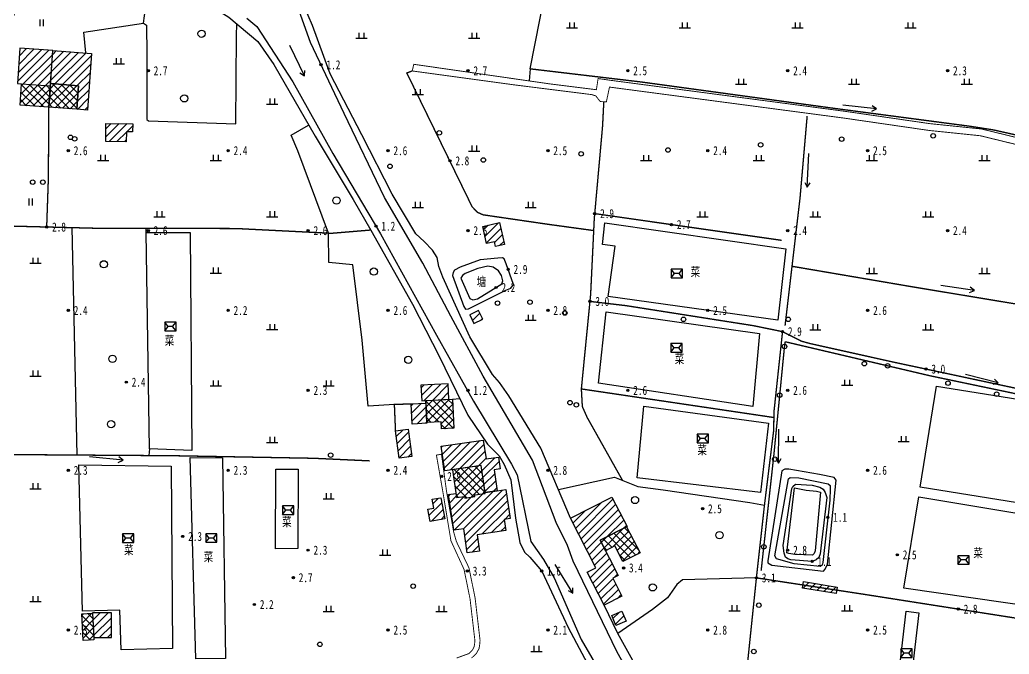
# Model space of a CAD drawing. Header units: metres. Extents: x 494039 to 619385, y 3351420 to 3402703.
# Drawn here: x 583455.8 to 583894.4, y 3395389.4 to 3395670.6 of the extents above; entities that cross this region are included whole.
import ezdxf
from ezdxf.enums import TextEntityAlignment as Align

# ---------------------------------------------------------------- set-up
doc = ezdxf.new("R2010")
doc.units = ezdxf.units.M
for name, pattern in [('2430', [0]), ('4410a', [0]), ('4430', [0]), ('8521', [0]), ('9610', [0])]:
    doc.linetypes.add(name, pattern=pattern)
for name, color, linetype in [('210100', 130, 'Continuous'), ('220200', 130, 'Continuous'), ('230102', 141, 'Continuous'), ('261301', 141, 'Continuous'), ('310300', 8, 'Continuous'), ('310500', 8, 'Continuous'), ('330400', 8, 'Continuous'), ('380201', 8, '2430'), ('420500', 8, 'Continuous'), ('440200', 8, '4410a'), ('440300', 8, '4430'), ('510301', 8, 'Continuous'), ('720100', 8, 'Continuous'), ('760201', 8, '8521'), ('810100', 8, '9610'), ('810302', 8, 'Continuous'), ('810501', 8, 'Continuous'), ('810600', 8, 'Continuous')]:
    doc.layers.add(name, color=color, linetype=linetype)
pattern_1 = [(45, (0, 0), (-1.767766953, 1.767766953), []), (135, (0, 0), (-1.767766953, -1.767766953), [])]
pattern_2 = [(45, (0, 0), (-1.767766953, 1.767766953), [])]

# ---------------------------------------------------------------- blocks, each defined once
blk = doc.blocks.new('gc170')
at = {"linetype": 'Continuous'}
blk.add_circle((0, 0), 0.5, dxfattribs=at)
blk = doc.blocks.new('gu')
at = {"flags": 128}
for points in [[(3.75, 0), (-3.75, 0)], [(2.71, -0.6), (3.75, 0), (3.75, 0), (2.71, 0.6)]]:
    blk.add_lwpolyline(points, dxfattribs=at)
blk = doc.blocks.new('p_point')
for radius in [0.25, 0.2, 0.15, 0.1, 0.05]:
    blk.add_circle((0, 0), radius)
blk.add_point((0, 0))
blk = doc.blocks.new('vm')
at = {"linetype": 'Continuous'}
for p, q in [((1.25, 0), (-1.25, 0)), ((-0.5, 0), (-0.5, 1.3)), ((0.5, 1.3), (0.5, 0))]:
    blk.add_line(p, q, dxfattribs=at)
blk = doc.blocks.new('v1')
blk.add_circle((0, 0), 0.8)
blk = doc.blocks.new('ve')
at = {"color": 0, "linetype": 'Continuous'}
for p, q in [((-0.4, 1.5), (-0.4, 0)), ((0.4, 0), (0.4, 1.5))]:
    blk.add_line(p, q, dxfattribs=at)
blk = doc.blocks.new('mf')
for p, q in [((1.25, 0.95), (-1.25, 0.95)), ((-1.25, 0.95), (-1.25, -0.95)), ((0.5, 0), (-0.5, 0)), ((1.25, -0.95), (1.25, 0.95)), ((-1.25, -0.95), (1.25, -0.95))]:
    blk.add_line(p, q)
at = {"flags": 128}
for points in [[(-1.25, -0.95), (-0.5, 0), (-1.25, 0.95)], [(1.25, -0.95), (0.5, 0), (1.25, 0.95)]]:
    blk.add_lwpolyline(points, dxfattribs=at)
blk = doc.blocks.new('1-3&1-4')
at = {"layer": '310300', "linetype": 'Continuous'}
h = blk.add_hatch(dxfattribs=at)
h.set_pattern_fill('ANSI31', color=8, scale=20, style=0)
h.set_pattern_definition(pattern_2)
h.paths.add_polyline_path([(583470.5317, 3395656.9964), (583455.9017, 3395658.0611), (583454.7595, 3395642.3671), (583456.6201, 3395642.2317), (583469.3895, 3395641.3023)])
h = blk.add_hatch(dxfattribs=at)
h.set_pattern_fill('ANSI31', color=8, scale=20, style=0)
h.set_pattern_definition(pattern_2)
h.paths.add_polyline_path([(583481.8072, 3395641.4206), (583469.4635, 3395642.319), (583470.5317, 3395656.9964), (583487.6196, 3395655.7527), (583485.7886, 3395630.5946), (583481.0444, 3395630.9399)])
h = blk.add_hatch(dxfattribs=at)
h.set_pattern_fill('ANSI31', color=8, scale=20, style=0)
h.set_pattern_definition(pattern_2)
h.paths.add_polyline_path([(583505.8727, 3395624.5614), (583505.8253, 3395620.9931), (583503.0961, 3395621.0293), (583503.0367, 3395616.5555), (583493.9004, 3395616.6767), (583494.0071, 3395624.7188)])
h = blk.add_hatch(dxfattribs=at)
h.set_pattern_fill('ANSI31', color=8, scale=20, style=0)
h.set_pattern_definition(pattern_2)
h.paths.add_polyline_path([(583670.653, 3395571.0205), (583666.6593, 3395570.123), (583666.1906, 3395572.2087), (583662.7434, 3395571.434), (583661.036, 3395579.0315), (583668.4769, 3395580.7037)])
h = blk.add_hatch(dxfattribs=at)
h.set_pattern_fill('ANSI31', color=8, scale=20, style=0)
h.set_pattern_definition(pattern_2)
h.paths.add_polyline_path([(583657.0922, 3395535.9656), (583660.9938, 3395537.8397), (583659.1438, 3395541.6913), (583655.2422, 3395539.8173)])
h = blk.add_hatch(dxfattribs=at)
h.set_pattern_fill('ANSI31', color=8, scale=20, style=0)
h.set_pattern_definition(pattern_2)
h.paths.add_polyline_path([(583646.0523, 3395502.378), (583645.6907, 3395509.2698), (583633.6008, 3395508.6354), (583633.9624, 3395501.7436)])
h = blk.add_hatch(dxfattribs=at)
h.set_pattern_fill('ANSI31', color=8, scale=20, style=0)
h.set_pattern_definition(pattern_2)
h.paths.add_polyline_path([(583636.306, 3395491.7593), (583629.7533, 3395491.4155), (583629.2845, 3395500.3486), (583635.8373, 3395500.6924)])
h = blk.add_hatch(dxfattribs=at)
h.set_pattern_fill('ANSI31', color=8, scale=20, style=0)
h.set_pattern_definition(pattern_2)
h.paths.add_polyline_path([(583629.5743, 3395477.0159), (583623.9253, 3395476.2826), (583622.3464, 3395488.4453), (583627.9954, 3395489.1786)])
h = blk.add_hatch(dxfattribs=at)
h.set_pattern_fill('ANSI31', color=8, scale=20, style=0)
h.set_pattern_definition(pattern_2)
h.paths.add_polyline_path([(583660.2785, 3395472.9963), (583644.143, 3395470.6457), (583642.5565, 3395481.5363), (583661.254, 3395484.2601), (583662.469, 3395475.9193), (583667.9559, 3395476.7186), (583668.7112, 3395471.5335), (583666.0432, 3395471.1448), (583667.4028, 3395461.8114), (583662.0221, 3395461.0276)])
h = blk.add_hatch(dxfattribs=at)
h.set_pattern_fill('ANSI31', color=8, scale=20, style=0)
h.set_pattern_definition(pattern_2)
h.paths.add_polyline_path([(583671.3053, 3395462.3799), (583673.184, 3395449.4839), (583670.4694, 3395449.0885), (583671.187, 3395444.1626), (583658.5841, 3395442.3266), (583659.6385, 3395435.0883), (583654.1414, 3395434.2875), (583652.5831, 3395444.9846), (583648.1468, 3395444.3384), (583645.8398, 3395460.1752), (583649.0991, 3395460.65), (583649.3653, 3395458.8226), (583652.9336, 3395459.3424), (583653.0468, 3395458.5654), (583657.5632, 3395459.2233), (583657.4501, 3395460.0004), (583662.0736, 3395460.6739), (583662.0221, 3395461.0276), (583667.4028, 3395461.8114)])
h = blk.add_hatch(dxfattribs=at)
h.set_pattern_fill('ANSI31', color=8, scale=20, style=0)
h.set_pattern_definition(pattern_2)
h.paths.add_polyline_path([(583644.1659, 3395449.4415), (583637.6476, 3395448.2445), (583636.6648, 3395453.5962), (583639.3568, 3395454.0905), (583638.6321, 3395458.0363), (583642.4585, 3395458.739)])
h = blk.add_hatch(dxfattribs=at)
h.set_pattern_fill('ANSI31', color=8, scale=20, style=0)
h.set_pattern_definition(pattern_2)
h.paths.add_polyline_path([(583721.0235, 3395424.2865), (583718.6046, 3395423.0483), (583722.6854, 3395415.0766), (583714.8222, 3395411.0513), (583707.2968, 3395425.7519), (583711.1085, 3395427.7032), (583699.8903, 3395449.6175), (583718.2839, 3395459.0333), (583724.9739, 3395445.9648), (583713.0507, 3395439.8612)])
h = blk.add_hatch(dxfattribs=at)
h.set_pattern_fill('ANSI31', color=8, scale=20, style=0)
h.set_pattern_definition(pattern_2)
h.paths.add_polyline_path([(583818.1206, 3395419.1468), (583817.6599, 3395416.2824), (583802.6638, 3395418.6945), (583803.1245, 3395421.5588)])
h = blk.add_hatch(dxfattribs=at)
h.set_pattern_fill('ANSI31', color=8, scale=20, style=0)
h.set_pattern_definition(pattern_2)
h.paths.add_polyline_path([(583724.5395, 3395404.0691), (583720.0041, 3395402.1495), (583718.1831, 3395406.4522), (583722.7185, 3395408.3718)])
h = blk.add_hatch(dxfattribs=at)
h.set_pattern_fill('ANSI31', color=8, scale=20, style=0)
h.set_pattern_definition(pattern_2)
h.paths.add_polyline_path([(583496.407, 3395407.6611), (583488.0819, 3395407.6382), (583488.0823, 3395407.5064), (583488.5744, 3395396.7528), (583496.4372, 3395396.6932)])
at = {"layer": '310500', "linetype": 'Continuous'}
h = blk.add_hatch(dxfattribs=at)
h.set_pattern_fill('ANSI37', color=8, scale=20, style=0)
h.set_pattern_definition(pattern_1)
h.paths.add_polyline_path([(583455.9313, 3395632.7676), (583456.6201, 3395642.2317), (583469.3895, 3395641.3023), (583468.7007, 3395631.8382)])
h = blk.add_hatch(dxfattribs=at)
h.set_pattern_fill('ANSI37', color=8, scale=20, style=0)
h.set_pattern_definition(pattern_1)
h.paths.add_polyline_path([(583469.4635, 3395642.319), (583481.8072, 3395641.4206), (583481.0444, 3395630.9399), (583468.7007, 3395631.8382)])
h = blk.add_hatch(dxfattribs=at)
h.set_pattern_fill('ANSI37', color=8, scale=20, style=0)
h.set_pattern_definition(pattern_1)
h.paths.add_polyline_path([(583635.7771, 3395501.8389), (583647.5737, 3395502.4578), (583648.2518, 3395489.5336), (583642.6841, 3395489.2415), (583642.5204, 3395492.3618), (583636.2916, 3395492.035)])
h = blk.add_hatch(dxfattribs=at)
h.set_pattern_fill('ANSI37', color=8, scale=20, style=0)
h.set_pattern_definition(pattern_1)
h.paths.add_polyline_path([(583647.5702, 3395471.145), (583649.3653, 3395458.8226), (583652.9336, 3395459.3424), (583653.0468, 3395458.5654), (583657.5632, 3395459.2233), (583657.4501, 3395460.0004), (583662.0736, 3395460.6739), (583660.2785, 3395472.9963)])
h = blk.add_hatch(dxfattribs=at)
h.set_pattern_fill('ANSI37', color=8, scale=20, style=0)
h.set_pattern_definition(pattern_1)
h.paths.add_polyline_path([(583723.1421, 3395430.3954), (583719.5795, 3395437.3549), (583715.4229, 3395435.2271), (583713.0507, 3395439.8612), (583724.7888, 3395445.8701), (583730.7237, 3395434.2765)])
h = blk.add_hatch(dxfattribs=at)
h.set_pattern_fill('ANSI37', color=8, scale=20, style=0)
h.set_pattern_definition(pattern_1)
h.paths.add_polyline_path([(583488.6222, 3395395.7082), (583483.9413, 3395395.494), (583483.4014, 3395407.2922), (583488.0823, 3395407.5064)])
at = {"layer": '210100', "color": 141, "linetype": 'Continuous', "flags": 128}
for points in [[(583881.4035, 3395108.3476), (583857.7005, 3395140.0137), (583828.1003, 3395187.3635), (583796.0954, 3395244.5875), (583769.7457, 3395302.0443), (583747.1559, 3395343.1741), (583720.6685, 3395390.315), (583701.0219, 3395430.629), (583698.5582, 3395437.6104), (583693.5892, 3395447.6918), (583683.1099, 3395475.3737), (583661.1623, 3395512.6709), (583646.8483, 3395539.2524), (583634.4857, 3395562.6807), (583617.5004, 3395591.7775), (583599.6396, 3395629.0203), (583584.7189, 3395660.506), (583577.3687, 3395680.9595)], [(583556.388, 3395671.395), (583560.9119, 3395667.5889), (583576.8425, 3395643.194), (583594.6195, 3395611.2917), (583615.7047, 3395575.8004), (583640.5089, 3395530.853), (583656.8936, 3395501.4928), (583673.8152, 3395473.65), (583676.3293, 3395468.9323), (583682.3315, 3395439.262), (583687.9374, 3395431.4089), (583692.6381, 3395423.2706), (583704.5719, 3395395.8354), (583723.5935, 3395363.3317)]]:
    blk.add_lwpolyline(points, dxfattribs=at)
at = {"layer": '210100', "color": 141, "linetype": 'Continuous', "elevation": 1.1029, "flags": 128}
for points in [[(583814.7995, 3395457.7154), (583811.7605, 3395430.0731), (583811.4936, 3395428.7633), (583810.5213, 3395428.2428), (583799.0379, 3395429.4533), (583791.1878, 3395431.5767), (583790.4699, 3395432.9611), (583796.5097, 3395467.1094), (583797.3413, 3395467.6406), (583801.1283, 3395467.5799), (583814.1411, 3395464.8677), (583814.9331, 3395464.1002), (583815.0237, 3395462.6503)], [(583813.5844, 3395458.8827), (583810.5382, 3395433.8161), (583809.9149, 3395432.2788), (583808.8685, 3395431.1413), (583807.0093, 3395430.49), (583797.6374, 3395431.1724), (583796.1972, 3395431.5929), (583795.2323, 3395432.3169), (583794.6321, 3395434.1452), (583794.2009, 3395437.4886), (583797.9496, 3395462.8691), (583798.4124, 3395463.7678), (583799.6973, 3395464.6891), (583807.0014, 3395464.3618), (583810.3581, 3395463.4566), (583811.8754, 3395462.5493), (583812.7883, 3395461.1219)]]:
    blk.add_lwpolyline(points, close=True, dxfattribs=at)
at = {"layer": '220200', "color": 141, "linetype": 'Continuous', "const_width": 0.6, "flags": 128}
for points in [[(583682.0402, 3395648.8846), (583731.2517, 3395643.0594), (583816.967, 3395631.3396), (583876.6564, 3395623.4717), (583887.3572, 3395621.8089), (583940.1736, 3395609.9783), (584019.6982, 3395595.0138)], [(583795.0086, 3395535.0154), (583801.6415, 3395591.6218), (583804.8026, 3395627.9989)], [(583798.0938, 3395561.345), (583852.0754, 3395552.132), (583920.4733, 3395540.7973), (583965.1559, 3395532.8692)], [(583784.4039, 3395426.3551), (583790.0417, 3395477.6855), (583794.6919, 3395525.194), (583795.0518, 3395527.8925)], [(583795.0518, 3395527.8925), (583859.2153, 3395512.8102), (583917.8439, 3395500.5226), (583979.544, 3395486.5867), (584000.3565, 3395482.0403)], [(583378.9526, 3395479.2682), (583449.1271, 3395477.8779), (583523.55, 3395477.3614), (583586.0862, 3395476.2255), (583610.8463, 3395475.0814)]]:
    blk.add_lwpolyline(points, dxfattribs=at)
at = {"layer": '230102', "color": 141, "linetype": 'Continuous', "elevation": 1.9827, "flags": 128}
blk.add_lwpolyline([(583651.349, 3395556.0664), (583655.2441, 3395547.0884), (583656.6484, 3395546.4709), (583658.6219, 3395546.9798), (583669.5198, 3395553.5048), (583669.9205, 3395554.8579), (583669.2632, 3395557.2923), (583667.9368, 3395559.3383), (583665.5638, 3395560.9822), (583663.2052, 3395561.4483), (583658.7812, 3395560.3546), (583653.2493, 3395558.1583), (583652.0896, 3395557.2719)], close=True, dxfattribs=at)
at = {"layer": '310300', "color": 8, "linetype": 'Continuous', "flags": 128}
for points, elevation in [([(583470.5317, 3395656.9964), (583455.9017, 3395658.0611), (583454.7595, 3395642.3671), (583456.6201, 3395642.2317), (583469.3895, 3395641.3023)], 5.4419), ([(583481.8072, 3395641.4206), (583469.4635, 3395642.319), (583470.5317, 3395656.9964), (583487.6196, 3395655.7527), (583485.7886, 3395630.5946), (583481.0444, 3395630.9399)], 5.4419), ([(583505.8727, 3395624.5614), (583505.8253, 3395620.9931), (583503.0961, 3395621.0293), (583503.0367, 3395616.5555), (583493.9004, 3395616.6767), (583494.0071, 3395624.7188)], 4.4715), ([(583670.653, 3395571.0205), (583666.6593, 3395570.123), (583666.1906, 3395572.2087), (583662.7434, 3395571.434), (583661.036, 3395579.0315), (583668.4769, 3395580.7037)], 5.9334), ([(583657.0922, 3395535.9656), (583660.9938, 3395537.8397), (583659.1438, 3395541.6913), (583655.2422, 3395539.8173)], 4.9667), ([(583646.0523, 3395502.378), (583645.6907, 3395509.2698), (583633.6008, 3395508.6354), (583633.9624, 3395501.7436)], 4.9801), ([(583636.306, 3395491.7593), (583629.7533, 3395491.4155), (583629.2845, 3395500.3486), (583635.8373, 3395500.6924)], 5.3593), ([(583660.2785, 3395472.9963), (583644.143, 3395470.6457), (583642.5565, 3395481.5363), (583661.254, 3395484.2601), (583662.469, 3395475.9193), (583667.9559, 3395476.7186), (583668.7112, 3395471.5335), (583666.0432, 3395471.1448), (583667.4028, 3395461.8114), (583662.0221, 3395461.0276)], 5.5333), ([(583671.3053, 3395462.3799), (583673.184, 3395449.4839), (583670.4694, 3395449.0885), (583671.187, 3395444.1626), (583658.5841, 3395442.3266), (583659.6385, 3395435.0883), (583654.1414, 3395434.2875), (583652.5831, 3395444.9846), (583648.1468, 3395444.3384), (583645.8398, 3395460.1752), (583649.0991, 3395460.65), (583649.3653, 3395458.8226), (583652.9336, 3395459.3424), (583653.0468, 3395458.5654), (583657.5632, 3395459.2233), (583657.4501, 3395460.0004), (583662.0736, 3395460.6739), (583662.0221, 3395461.0276), (583667.4028, 3395461.8114)], 5.4084), ([(583644.1659, 3395449.4415), (583637.6476, 3395448.2445), (583636.6648, 3395453.5962), (583639.3568, 3395454.0905), (583638.6321, 3395458.0363), (583642.4585, 3395458.739)], 4.1369), ([(583818.1206, 3395419.1468), (583817.6599, 3395416.2824), (583802.6638, 3395418.6945), (583803.1245, 3395421.5588)], 4.9288)]:
    blk.add_lwpolyline(points, close=True, dxfattribs=dict(at, elevation=elevation))
for points in [[(583629.5743, 3395477.0159), (583623.9253, 3395476.2826), (583622.3464, 3395488.4453), (583627.9954, 3395489.1786)], [(583721.0235, 3395424.2865), (583718.6046, 3395423.0483), (583722.6854, 3395415.0766), (583714.8222, 3395411.0513), (583707.2968, 3395425.7519), (583711.1085, 3395427.7032), (583699.8903, 3395449.6175), (583718.2839, 3395459.0333), (583724.9739, 3395445.9648), (583713.0507, 3395439.8612)], [(583724.5395, 3395404.0691), (583720.0041, 3395402.1495), (583718.1831, 3395406.4522), (583722.7185, 3395408.3718)], [(583496.407, 3395407.6611), (583488.0819, 3395407.6382), (583488.0823, 3395407.5064), (583488.5744, 3395396.7528), (583496.4372, 3395396.6932)]]:
    blk.add_lwpolyline(points, close=True, dxfattribs=at)
at = {"layer": '310500', "color": 8, "linetype": 'Continuous', "flags": 128}
for points, elevation in [([(583455.9313, 3395632.7676), (583456.6201, 3395642.2317), (583469.3895, 3395641.3023), (583468.7007, 3395631.8382)], 11.5221), ([(583647.5702, 3395471.145), (583649.3653, 3395458.8226), (583652.9336, 3395459.3424), (583653.0468, 3395458.5654), (583657.5632, 3395459.2233), (583657.4501, 3395460.0004), (583662.0736, 3395460.6739), (583660.2785, 3395472.9963)], 13.152), ([(583723.1421, 3395430.3954), (583719.5795, 3395437.3549), (583715.4229, 3395435.2271), (583713.0507, 3395439.8612), (583724.7888, 3395445.8701), (583730.7237, 3395434.2765)], 10.2704), ([(583488.6222, 3395395.7082), (583483.9413, 3395395.494), (583483.4014, 3395407.2922), (583488.0823, 3395407.5064)], 6.3059)]:
    blk.add_lwpolyline(points, close=True, dxfattribs=dict(at, elevation=elevation))
for points in [[(583469.4635, 3395642.319), (583481.8072, 3395641.4206), (583481.0444, 3395630.9399), (583468.7007, 3395631.8382)], [(583635.7771, 3395501.8389), (583647.5737, 3395502.4578), (583648.2518, 3395489.5336), (583642.6841, 3395489.2415), (583642.5204, 3395492.3618), (583636.2916, 3395492.035)]]:
    blk.add_lwpolyline(points, close=True, dxfattribs=at)
at = {"layer": '330400', "color": 8, "linetype": 'Continuous', "flags": 128}
for points, elevation in [([(583715.1449, 3395580.5778), (583795.286, 3395569.0768), (583791.8158, 3395537.473), (583716.5962, 3395547.9615), (583719.7014, 3395570.2308), (583714.1529, 3395571.0045)], 4.438), ([(583987.9949, 3395441.9815), (583854.8888, 3395463.3684), (583862.0961, 3395508.225), (583909.2423, 3395500.6497), (583908.6566, 3395497.0046), (583964.6247, 3395488.0119), (583963.9195, 3395483.6228), (583994.7601, 3395478.6674)], 5.0213), ([(583847.6998, 3395418.5888), (583854.3459, 3395459.1094), (583913.6514, 3395449.2766), (583907.087, 3395410.0867)], 5.0213), ([(583848.6792, 3395408.4001), (583854.3607, 3395407.7366), (583849.0149, 3395361.9617), (583843.3334, 3395362.6252)], 4.003)]:
    blk.add_lwpolyline(points, close=True, dxfattribs=dict(at, elevation=elevation))
for points in [[(583513.3748, 3395480.4258), (583511.8908, 3395576.36), (583531.3441, 3395576.2758), (583532.1114, 3395479.6405)], [(583783.608, 3395531.6172), (583780.7692, 3395499.1858), (583712.3719, 3395509.4668), (583715.755, 3395541.2107)], [(583732.3691, 3395499.3606), (583787.7241, 3395491.7241), (583784.1894, 3395461.0276), (583729.4098, 3395467.542)], [(583545.7049, 3395476.4613), (583547.0293, 3395387.476), (583533.8696, 3395387.2802), (583531.3647, 3395476.6074)], [(583522.9924, 3395472.7273), (583523.5026, 3395391.9074), (583500.7235, 3395391.2358), (583500.2019, 3395408.9294), (583483.6578, 3395408.4417), (583482.0389, 3395473.3096)], [(583569.1978, 3395436.0799), (583569.272, 3395471.379), (583579.164, 3395471.3581), (583579.0901, 3395436.2122)]]:
    blk.add_lwpolyline(points, close=True, dxfattribs=at)
at = {"layer": '380201', "color": 8, "linetype": '2430', "const_width": 0.6, "flags": 128}
blk.add_lwpolyline([(583629.2845, 3395500.3486), (583621.8505, 3395500.073), (583622.3464, 3395488.4453)], dxfattribs=at)
at = {"layer": '420500', "color": 8, "linetype": 'Continuous', "const_width": 0.4, "flags": 128}
for points in [[(583898.285, 3395615.1365), (583881.5457, 3395619.2207), (583858.7795, 3395621.5775), (583820.954, 3395627.0733), (583717.1914, 3395640.7964), (583715.811, 3395634.2428), (583713.0871, 3395634.3753), (583711.1263, 3395636.8951), (583709.3067, 3395637.4606), (583675.1309, 3395641.7582), (583629.7576, 3395647.9499), (583630.4624, 3395650.898), (583690.5477, 3395642.2353), (583711.386, 3395639.6309), (583712.1478, 3395644.5732), (583717.5902, 3395643.8085), (583821.3711, 3395630.0829), (583859.1545, 3395624.5933), (583882.0646, 3395622.2215), (583898.9908, 3395618.0918)], [(583649.4804, 3395387.6774), (583654.8259, 3395389.6186), (583656.3462, 3395391.0584), (583657.1973, 3395392.6014), (583657.4086, 3395393.9468), (583657.5452, 3395395.4069), (583655.3795, 3395413.9477), (583652.7314, 3395426.9462), (583646.9303, 3395439.6041), (583643.3062, 3395461.5524), (583640.4863, 3395477.6244), (583642.7302, 3395478.0181), (583644.9239, 3395461.8953), (583648.1209, 3395443.5729), (583649.338, 3395439.3131), (583654.9214, 3395427.6086), (583657.631, 3395414.3079), (583659.8358, 3395395.4332), (583659.6702, 3395393.6637), (583659.3856, 3395391.852), (583658.1699, 3395389.6479), (583656.0486, 3395387.6389)]]:
    blk.add_lwpolyline(points, dxfattribs=at)
at = {"layer": '440200', "color": 8, "linetype": '4410a', "const_width": 0.6, "flags": 128}
for points in [[(583710.1966, 3395577.1847), (583689.8803, 3395579.9689), (583661.1832, 3395584.1605), (583658.6299, 3395585.2879), (583656.3063, 3395587.7497), (583627.3708, 3395647.0428), (583629.7576, 3395647.9499)], [(583714.6735, 3395634.2981), (583714.1275, 3395623.4828), (583710.4485, 3395582.4295), (583708.8362, 3395548.8497), (583704.7218, 3395506.9648), (583705.165, 3395499.1147), (583707.2884, 3395494.3428), (583722.999, 3395466.351)]]:
    blk.add_lwpolyline(points, dxfattribs=at)
at = {"layer": '440300', "color": 8, "linetype": '4430', "const_width": 0.6, "flags": 128}
for points in [[(583467.7476, 3395578.7619), (583468.486, 3395600.0902), (583468.7007, 3395631.8382)], [(583710.6523, 3395584.7038), (583793.5349, 3395572.8439)], [(583364.7195, 3395581.7537), (583433.6041, 3395579.63), (583489.3169, 3395578.2135), (583551.7037, 3395578.0879), (583594.0351, 3395575.9659), (583611.4272, 3395577.4269)], [(583708.5338, 3395545.771), (583724.5261, 3395543.8916), (583780.9147, 3395535.0267), (583793.8884, 3395532.3722), (583802.2101, 3395528.151), (583806.123, 3395527.0782), (583843.3785, 3395518.785), (583917.2381, 3395503.0053), (584001.6835, 3395483.4079)], [(583973.5309, 3395293.6285), (583935.0472, 3395296.6254), (583880.7434, 3395300.375), (583811.881, 3395304.7034), (583808.1163, 3395309.6465), (583805.7709, 3395312.3203), (583804.2245, 3395313.9828), (583781.9813, 3395329.6249), (583778.2543, 3395334.805), (583776.4885, 3395338.1081), (583775.6433, 3395359.1136), (583782.306, 3395423.2061), (583785.8642, 3395455.3744), (583789.9908, 3395488.8285), (583790.0778, 3395496.6917), (583793.8884, 3395532.3722)], [(583782.306, 3395423.2061), (583830.2296, 3395415.8759), (583911.0678, 3395403.1917)]]:
    blk.add_lwpolyline(points, dxfattribs=at)
at = {"layer": '440300', "color": 8, "linetype": '4430', "const_width": 0.6, "elevation": 3.1851, "flags": 128}
blk.add_lwpolyline([(583704.7218, 3395506.9648), (583790.0513, 3395494.2958)], dxfattribs=at)
at = {"layer": '760201', "color": 8, "linetype": '8521', "flags": 128}
for points in [[(583772.1605, 3395304.5756), (583767.1661, 3395319.6284), (583753.2552, 3395346.1826), (583734.1896, 3395374.6289), (583720.9151, 3395398.5201), (583714.8222, 3395411.0513), (583707.2968, 3395425.7519), (583711.1085, 3395427.7032), (583699.8903, 3395449.6175), (583686.8252, 3395480.7228), (583672.5354, 3395503.8626), (583668.4874, 3395509.876), (583665.3528, 3395513.4128), (583655.2367, 3395530.0033), (583643.2597, 3395556.5061), (583641.5608, 3395561.187), (583640.7698, 3395565.2296), (583638.7521, 3395568.4468), (583635.1286, 3395572.3421), (583631.4025, 3395575.738), (583620.8606, 3395593.3866), (583607.3815, 3395619.6969), (583593.3885, 3395646.6798), (583585.5144, 3395668.0774), (583576.0179, 3395690.4439), (583569.1911, 3395698.8348), (583554.2311, 3395719.8812), (583553.064, 3395722.2294), (583552.6286, 3395723.4982), (583553.2478, 3395724.2284), (583554.2452, 3395725.2796), (583550.9246, 3395733.8779), (583538.5424, 3395761.0832), (583521.5213, 3395783.2532), (583511.5812, 3395801.0208), (583500.0664, 3395827.5236), (583494.1735, 3395838.5854), (583469.4044, 3395868.9979), (583458.7128, 3395892.7332), (583445.8199, 3395923.145), (583431.6547, 3395955.22), (583418.0136, 3395985.6325), (583412.8372, 3395998.1787), (583411.6461, 3396014.8272), (583412.1511, 3396017.3495), (583412.8153, 3396019.952), (583415.1714, 3396023.0971), (583430.7225, 3396031.1661), (583467.2218, 3396041.7028), (583493.9714, 3396048.9381), (583537.2294, 3396064.6386), (583563.6511, 3396073.4891), (583583.2392, 3396078.7005)], [(583056.8637, 3395835.7159), (583059.8976, 3395834.7356), (583063.8312, 3395834.3338), (583084.9519, 3395833.5689), (583096.0716, 3395833.4549), (583122.8843, 3395830.9672), (583128.6327, 3395830.8397), (583142.2746, 3395836.3191), (583149.6598, 3395836.9481), (583160.8031, 3395837.6303), (583196.0817, 3395843.8615), (583222.4258, 3395846.3932), (583231.3192, 3395846.4849), (583247.822, 3395846.0794), (583291.4395, 3395844.681), (583322.4116, 3395844.3488), (583349.1051, 3395847.7154), (583374.5365, 3395847.4689), (583412.551, 3395846.2946), (583437.9981, 3395841.9388), (583444.7132, 3395839.6675), (583450.648, 3395836.3955), (583454.9342, 3395833.742), (583456.8294, 3395831.6923), (583474.0217, 3395807.484), (583481.4959, 3395787.6732), (583487.1973, 3395778.9643), (583503.0468, 3395759.6195), (583510.9474, 3395750.8357), (583521.7371, 3395729.2524), (583532.1241, 3395709.2656), (583533.226, 3395700.8115), (583532.9081, 3395698.4337), (583532.2366, 3395697.0009), (583530.5378, 3395695.9989), (583527.515, 3395695.2381), (583505.4339, 3395697.2111), (583462.1848, 3395700.0561), (583445.9407, 3395700.983), (583429.2938, 3395702.1412), (583424.5475, 3395700.4794), (583421.9707, 3395700.0031), (583418.6373, 3395699.7957), (583415.6397, 3395700.3045), (583412.8459, 3395700.2329), (583411.8355, 3395699.4618), (583410.1583, 3395695.4216), (583410.909, 3395691.7707), (583412.3833, 3395690.2544), (583415.1804, 3395688.9485), (583431.1662, 3395685.6527), (583433.4772, 3395684.4541), (583434.8754, 3395682.3131), (583437.7156, 3395666.7112), (583440.0155, 3395664.8737), (583443.8923, 3395664.2906), (583447.6164, 3395664.9981), (583449.3416, 3395665.8958), (583450.5403, 3395666.8333), (583451.4145, 3395668.1446), (583454.4465, 3395675.6853), (583455.9541, 3395677.4432), (583459.0444, 3395678.1596), (583478.5923, 3395680.5427), (583502.0583, 3395679.2268), (583532.1324, 3395678.3207), (583543.0263, 3395675.191), (583548.4631, 3395671.8488), (583561.3685, 3395660.9888), (583568.4712, 3395650.8329), (583586.685, 3395618.9748), (583603.5198, 3395590.9879), (583611.4272, 3395577.4269), (583629.9016, 3395544.5414), (583641.758, 3395521.4845), (583654.3428, 3395495.3218), (583663.1113, 3395482.449), (583668.2754, 3395477.2457), (583670.5695, 3395473.3957), (583673.5335, 3395466.667), (583675.4846, 3395449.6223), (583677.4459, 3395438.904), (583679.498, 3395434.6477), (583681.9096, 3395432.3791), (583687.1428, 3395426.2199), (583698.8198, 3395401.153), (583715.8298, 3395369.3101), (583737.7164, 3395333.6337), (583744.3788, 3395317.2675), (583758.4319, 3395284.1677), (583758.7507, 3395281.3144), (583756.2948, 3395279.6624), (583731.9678, 3395267.015), (583724.2388, 3395265.7642), (583716.2783, 3395265.2029), (583707.6515, 3395266.1421), (583701.4204, 3395266.0151), (583681.5187, 3395260.8636), (583644.4776, 3395257.1585), (583612.7502, 3395251.5351), (583576.9324, 3395245.5105), (583536.1446, 3395238.2565), (583506.6869, 3395228.9093), (583492.2135, 3395225.1277)]]:
    blk.add_lwpolyline(points, dxfattribs=at)
for points in [[(583651.0719, 3395561.0161), (583648.5443, 3395559.6668), (583647.8989, 3395558.5853), (583647.6594, 3395557.2611), (583652.6406, 3395543.4562), (583653.4404, 3395542.3359), (583654.6843, 3395542.414), (583671.2371, 3395550.761), (583673.4664, 3395551.714), (583674.6425, 3395553.2017), (583671.442, 3395562.4566), (583670.5044, 3395564.5764), (583669.733, 3395565.1294), (583667.6399, 3395565.0051), (583659.8713, 3395564.1575)], [(583793.5862, 3395470.6507), (583787.2998, 3395430.7595), (583787.4302, 3395429.877), (583789.1051, 3395428.8813), (583812.1066, 3395426.2314), (583812.7507, 3395426.9912), (583813.8598, 3395429.335), (583817.6373, 3395466.5717), (583816.7261, 3395467.6304), (583810.2675, 3395468.9964), (583796.7353, 3395471.4357), (583794.8651, 3395471.3795)]]:
    blk.add_lwpolyline(points, close=True, dxfattribs=at)
at = {"layer": '760201', "color": 8, "linetype": '8521', "elevation": 2.6733, "flags": 128}
blk.add_lwpolyline([(583799.2559, 3395463.1014), (583804.4158, 3395462.1448), (583808.9582, 3395461.6309), (583810.765, 3395461.2112), (583808.3291, 3395435.2119), (583807.8458, 3395434.0327), (583807.1127, 3395433.2965), (583799.2732, 3395433.58), (583796.7312, 3395433.999), (583795.844, 3395434.2359)], close=True, dxfattribs=at)
at = {"layer": '810100', "color": 8, "linetype": '9610', "flags": 128}
for points in [[(583682.0402, 3395648.8846), (583693.0405, 3395704.4892), (583692.1877, 3395706.5682), (583689.9618, 3395707.5841), (583685.2165, 3395708.9556), (583621.7515, 3395712.3156), (583565.1636, 3395714.4908), (583557.5926, 3395715.1522)], [(583485.1114, 3395655.9353), (583484.1729, 3395665.1917), (583510.6216, 3395669.183), (583511.9632, 3395668.2341), (583512.0823, 3395655.3988), (583512.0699, 3395626.3559), (583512.9353, 3395625.8385), (583551.649, 3395624.5507), (583551.894, 3395663.5793), (583552.0993, 3395668.7889)], [(583682.0402, 3395648.8846), (583681.6646, 3395643.516)], [(583592.6311, 3395576.0363), (583579.0633, 3395612.5803), (583576.1282, 3395619.472), (583583.8307, 3395623.9673)], [(583481.3318, 3395477.6544), (583479.0687, 3395578.474)], [(583621.8505, 3395500.073), (583610.2348, 3395499.3495), (583607.5433, 3395528.5527), (583603.4146, 3395561.9892), (583592.7588, 3395563.0783), (583592.6311, 3395576.0363)], [(583513.3748, 3395480.4258), (583513.0344, 3395477.4343)], [(583694.5227, 3395462.3967), (583719.4347, 3395467.7764), (583729.7268, 3395463.6606), (583740.9232, 3395462.2174), (583779.4456, 3395456.6071), (583785.8642, 3395455.3744)], [(583782.306, 3395423.2061), (583749.568, 3395422.3672), (583747.0579, 3395420.1967), (583742.8484, 3395414.4058), (583736.2387, 3395409.1191), (583720.9151, 3395398.5201)]]:
    blk.add_lwpolyline(points, dxfattribs=at)
for points, elevation in [([(583510.6216, 3395669.183), (583512.0328, 3395678.9263)], 3.2818), ([(583511.8908, 3395576.36), (583511.8945, 3395578.168)], 2.594), ([(583647.5737, 3395502.4578), (583650.7702, 3395502.749)], 2.5652)]:
    blk.add_lwpolyline(points, dxfattribs=dict(at, elevation=elevation))
at = {"layer": '261301', "color": 141, "linetype": 'Continuous', "xscale": 2, "yscale": 2}
for p, rotation in [((583578.7314, 3395652.5314, 0.9983), 295.3883912796959), ((583828.1453, 3395631.9159, -0.0928), 353.9332187861634), ((583805.2148, 3395603.8877, -0.0928), 267.1931381813081), ((583871.5017, 3395551.7472, -0.0928), 351.5038777348088), ((583882.2614, 3395511.5305, -0.0928), 345.6768969583283), ((583792.1267, 3395481.6149, -0.0928), 269.3761073807565), ((583494.224, 3395476.1155, -0.0928), 354.5176357371969), ((583697.0619, 3395422.7937, 0.9733), 301.358611504959)]:
    blk.add_blockref('gu', p, dxfattribs=dict(at, rotation=rotation))
at = {"layer": '330400', "color": 8, "linetype": 'Continuous', "xscale": 2, "yscale": 2}
for p in [(583747.0772, 3395558.1134), (583522.5788, 3395534.685), (583746.8728, 3395525.2147), (583758.5218, 3395484.96), (583574.7882, 3395453.175), (583503.8942, 3395440.7919), (583540.7347, 3395440.8572), (583874.0968, 3395431.1301), (583848.8135, 3395389.8247)]:
    blk.add_blockref('mf', p, dxfattribs=at)
at = {"layer": '510301', "color": 8, "linetype": 'Continuous', "xscale": 2, "yscale": 2}
for p in [(583478.2915, 3395618.5095, 2.9443), (583480.1338, 3395617.8352, 2.87), (583641.7689, 3395620.5034, 3.0182), (583820.0756, 3395617.7282, 3.1111), (583860.6512, 3395619.1979, 3.1315), (583784.1667, 3395615.1972, 3.1111), (583704.6019, 3395611.1752, 3.1111), (583743.1346, 3395612.9147, 3.1111), (583619.9071, 3395605.6321, 3.0182), (583661.2699, 3395608.4645, 2.8136), (583461.5414, 3395598.6712, 2.9443), (583466.0398, 3395598.6505, 2.9443), (583667.5789, 3395545.0277, 3.6308), (583681.9733, 3395545.4472, 2.9033), (583697.3922, 3395540.6607, 2.9529), (583750.0149, 3395537.84, 3.3664), (583796.4147, 3395537.8263, 3.0244), (583794.7725, 3395525.7983, 3.0244), (583830.159, 3395518.1838, 3.0244), (583840.455, 3395517.2137, 2.8885), (583867.2203, 3395509.5641, 2.933), (583792.641, 3395504.2409, 3.0356), (583888.7769, 3395504.6789, 3.0244), (583699.6904, 3395500.9016, 3.3859), (583702.516, 3395499.8897, 3.5644), (583593.611, 3395477.6219, 2.6844), (583790.4562, 3395475.8337, 2.6005), (583785.5683, 3395436.9563, 3.2029), (583630.166, 3395419.5508, 2.7974), (583783.3866, 3395411.078, 2.9151), (583588.836, 3395393.7528, 2.3529), (583781.1398, 3395390.5659, 2.7455)]:
    blk.add_blockref('gc170', p, dxfattribs=at)
at = {"layer": '720100', "color": 8, "linetype": 'Continuous', "xscale": 2, "yscale": 2, "zscale": 2}
for p in [(583589.3755, 3395650.6797, 1.2), (583512.7723, 3395648.045, 2.6822), (583654.4819, 3395648.0453, 2.7466), (583725.3367, 3395648.0454, 2.4608), (583796.1914, 3395648.0456, 2.3891), (583867.0462, 3395648.0457, 2.3272), (583477.3448, 3395612.6175, 2.6163), (583548.1996, 3395612.6177, 2.3623), (583619.0544, 3395612.6178, 2.6029), (583689.9092, 3395612.618, 2.4631), (583760.764, 3395612.6181, 2.4056), (583831.6188, 3395612.6183, 2.4513), (583646.5079, 3395608.1026, 2.8432), (583710.6523, 3395584.7038, 2.8904), (583467.7476, 3395578.7619, 2.8159), (583613.7219, 3395579.1378, 1.1593), (583744.6478, 3395579.8393, 2.7269), (583512.7722, 3395577.1902, 2.6186), (583583.6269, 3395577.1904, 2.5831), (583654.4817, 3395577.1905, 2.6403), (583796.1913, 3395577.1908, 2.3547), (583867.0461, 3395577.1909, 2.4464), (583672.2972, 3395559.9837, 2.8962), (583666.9124, 3395551.9437, 2.1629), (583708.5338, 3395545.771, 2.9782), (583477.3447, 3395541.7628, 2.3533), (583548.1995, 3395541.7629, 2.1984), (583619.0543, 3395541.763, 2.581), (583689.9091, 3395541.7632, 2.7959), (583760.7638, 3395541.7633, 2.5073), (583831.6186, 3395541.7635, 2.5723), (583793.8884, 3395532.3722, 2.9417), (583857.4619, 3395515.7762, 2.9834), (583503.0264, 3395509.9797, 2.4473), (583583.6268, 3395506.3356, 2.3405), (583654.4816, 3395506.3357, 1.2), (583725.3364, 3395506.3359, 2.5837), (583796.1912, 3395506.336, 2.5592), (583477.3446, 3395470.908, 2.3035), (583548.1993, 3395470.9081, 2.2934), (583619.0541, 3395470.9083, 2.4389), (583689.9089, 3395470.9084, 2.7819), (583831.6185, 3395470.9087, 2.5594), (583642.8871, 3395468.1769, 2.9003), (583758.4614, 3395453.8357, 2.5358), (583813.9567, 3395450.0501, 1.1029), (583528.0623, 3395441.5591, 2.2723), (583583.6267, 3395435.4808, 2.2904), (583796.191, 3395435.4812, 2.7699), (583807.0093, 3395430.49, 1.1029), (583844.7597, 3395433.4187, 2.5389), (583654.1964, 3395426.2445, 3.3304), (583687.1428, 3395426.2199, 1.6222), (583723.4218, 3395427.6332, 3.4418), (583577.0737, 3395423.3059, 2.6732), (583782.306, 3395423.2061, 3.075), (583559.8123, 3395411.3966, 2.2139), (583871.7791, 3395409.3564, 2.7798), (583477.3444, 3395400.0532, 2.3263), (583619.054, 3395400.0535, 2.5319), (583689.9088, 3395400.0536, 2.0932), (583760.7636, 3395400.0538, 2.8147), (583831.6183, 3395400.0539, 2.5033)]:
    blk.add_blockref('p_point', p, dxfattribs=at)
at = {"layer": '810302', "color": 8, "linetype": 'Continuous', "xscale": 2, "yscale": 2}
for p in [(583700.5665, 3395666.9011), (583750.5665, 3395666.9011), (583800.5665, 3395666.9011), (583850.5665, 3395666.9011), (583607.2581, 3395662.291), (583657.2581, 3395662.291), (583499.6788, 3395651.0289, 3.3223), (583775.5665, 3395641.9011), (583825.5665, 3395641.9011), (583875.5665, 3395641.9011), (583632.2581, 3395637.291), (583567.7302, 3395633.1364), (583657.2581, 3395612.291), (583492.7302, 3395608.1364), (583542.7302, 3395608.1364), (583733.4227, 3395608.0721), (583783.4227, 3395608.0721), (583833.4227, 3395608.0721), (583883.4227, 3395608.0721), (583632.2581, 3395587.291), (583682.2581, 3395587.291), (583517.7302, 3395583.1364), (583567.7302, 3395583.1364), (583758.4227, 3395583.0721), (583808.4227, 3395583.0721), (583858.4227, 3395583.0721), (583462.8304, 3395562.5208), (583542.7302, 3395558.1364), (583833.4227, 3395558.0721), (583883.4227, 3395558.0721), (583682.2581, 3395537.291), (583567.7302, 3395533.1364), (583808.4227, 3395533.0721), (583858.4227, 3395533.0721), (583462.8304, 3395512.5208), (583542.7302, 3395508.1364), (583592.7302, 3395508.1364), (583822.5684, 3395508.4465), (583567.7302, 3395483.1364), (583797.5684, 3395483.4465), (583847.5684, 3395483.4465), (583462.8304, 3395462.5208), (583592.7302, 3395458.1364), (583617.7302, 3395433.1364), (583462.8304, 3395412.5208), (583592.7302, 3395408.1364), (583642.7302, 3395408.1364), (583772.5684, 3395408.4465), (583822.5684, 3395408.4465), (583684.8109, 3395390.4509, 2.7247)]:
    blk.add_blockref('vm', p, dxfattribs=at)
at = {"layer": '810501', "color": 8, "linetype": 'Continuous', "xscale": 2, "yscale": 2}
for p in [(583536.4087, 3395664.4501, 4.1383), (583528.728, 3395635.8027, 4.1383), (583596.2136, 3395590.4981, 4.1383), (583493.0934, 3395562.2361, 2.6263), (583612.7626, 3395558.9896, 4.1383), (583496.9445, 3395520.3063, 2.6263), (583628.0219, 3395519.8513, 4.1383), (583496.2977, 3395491.3388, 2.6263), (583728.5113, 3395457.7106, 2.8046), (583765.9706, 3395442.1501, 2.8046), (583736.3586, 3395418.9894, 2.8046)]:
    blk.add_blockref('v1', p, dxfattribs=at)
at = {"layer": '810600', "color": 8, "linetype": 'Continuous', "xscale": 2, "yscale": 2}
for p in [(583465.4698, 3395667.8207, 4.1383), (583460.6796, 3395588.3325, 4.1383)]:
    blk.add_blockref('ve', p, dxfattribs=at)
at = {"color": 8, "width": 0.75}
for s, p in [('菜', (583755.2501, 3395558.9169, 4.438)), ('塘', (583660.4606, 3395554.5853, 1.9827)), ('菜', (583522.1886, 3395528.4799, 3.3454)), ('菜', (583748.2298, 3395520.331, 4.0971)), ('菜', (583758.2746, 3395479.9654, 4.1263)), ('菜', (583574.2097, 3395448.0843, 3.9297)), ('菜', (583504.1545, 3395435.6331, 4.0821)), ('菜', (583539.4741, 3395432.5901, 3.9381)), ('菜', (583880.5347, 3395434.2981, 5.0213))]:
    blk.add_text(s, height=4, dxfattribs=at).set_placement(p, align=Align.MIDDLE_CENTER)
at = {"layer": '720100', "color": 8, "width": 0.75}
for s, p in [('2.7', (583515.1723, 3395648.045, 2.6822)), ('1.2', (583591.7755, 3395650.6797, 1.2)), ('2.7', (583656.8819, 3395648.0453, 2.7466)), ('2.5', (583727.7367, 3395648.0454, 2.4608)), ('2.4', (583798.5914, 3395648.0456, 2.3891)), ('2.3', (583869.4462, 3395648.0457, 2.3272)), ('2.6', (583479.7448, 3395612.6175, 2.6163)), ('2.4', (583550.5996, 3395612.6177, 2.3623)), ('2.6', (583621.4544, 3395612.6178, 2.6029)), ('2.5', (583692.3092, 3395612.618, 2.4631)), ('2.4', (583763.164, 3395612.6181, 2.4056)), ('2.5', (583834.0188, 3395612.6183, 2.4513)), ('2.8', (583648.9079, 3395608.1026, 2.8432)), ('2.9', (583713.0523, 3395584.7038, 2.8904)), ('2.8', (583470.1476, 3395578.7619, 2.8159)), ('2.6', (583515.1722, 3395577.1902, 2.6186)), ('2.6', (583586.0269, 3395577.1904, 2.5831)), ('1.2', (583616.1219, 3395579.1378, 1.1593)), ('2.6', (583656.8817, 3395577.1905, 2.6403)), ('2.7', (583747.0478, 3395579.8393, 2.7269)), ('2.4', (583798.5913, 3395577.1908, 2.3547)), ('2.4', (583869.4461, 3395577.1909, 2.4464)), ('2.9', (583674.6972, 3395559.9837, 2.8962)), ('2.2', (583669.3124, 3395551.9437, 2.1629)), ('3.0', (583710.9338, 3395545.771, 2.9782)), ('2.4', (583479.7447, 3395541.7628, 2.3533)), ('2.2', (583550.5995, 3395541.7629, 2.1984)), ('2.6', (583621.4543, 3395541.763, 2.581)), ('2.8', (583692.3091, 3395541.7632, 2.7959)), ('2.5', (583763.1638, 3395541.7633, 2.5073)), ('2.6', (583834.0186, 3395541.7635, 2.5723)), ('2.9', (583796.2884, 3395532.3722, 2.9417)), ('3.0', (583859.8619, 3395515.7762, 2.9834)), ('2.4', (583505.4264, 3395509.9797, 2.4473)), ('2.3', (583586.0268, 3395506.3356, 2.3405)), ('1.2', (583656.8816, 3395506.3357, 1.2)), ('2.6', (583727.7364, 3395506.3359, 2.5837)), ('2.6', (583798.5912, 3395506.336, 2.5592)), ('2.3', (583479.7446, 3395470.908, 2.3035)), ('2.3', (583550.5993, 3395470.9081, 2.2934)), ('2.4', (583621.4541, 3395470.9083, 2.4389)), ('2.9', (583645.2871, 3395468.1769, 2.9003)), ('2.8', (583692.3089, 3395470.9084, 2.7819)), ('2.6', (583834.0185, 3395470.9087, 2.5594)), ('2.5', (583760.8614, 3395453.8357, 2.5358)), ('1.1', (583816.3567, 3395450.0501, 1.1029)), ('2.3', (583530.4623, 3395441.5591, 2.2723)), ('2.3', (583586.0267, 3395435.4808, 2.2904)), ('2.8', (583798.591, 3395435.4812, 2.7699)), ('2.5', (583847.1597, 3395433.4187, 2.5389)), ('1.1', (583809.4093, 3395430.49, 1.1029)), ('3.3', (583656.5964, 3395426.2445, 3.3304)), ('1.6', (583689.5428, 3395426.2199, 1.6222)), ('3.4', (583725.8218, 3395427.6332, 3.4418)), ('2.7', (583579.4737, 3395423.3059, 2.6732)), ('3.1', (583784.706, 3395423.2061, 3.075)), ('2.2', (583562.2123, 3395411.3966, 2.2139)), ('2.8', (583874.1791, 3395409.3564, 2.7798)), ('2.3', (583479.7444, 3395400.0532, 2.3263)), ('2.5', (583621.454, 3395400.0535, 2.5319)), ('2.1', (583692.3088, 3395400.0536, 2.0932)), ('2.8', (583763.1636, 3395400.0538, 2.8147)), ('2.5', (583834.0183, 3395400.0539, 2.5033))]:
    blk.add_text(s, height=4, dxfattribs=at).set_placement(p, align=Align.MIDDLE_LEFT)

msp = doc.modelspace()

# ---------------------------------------------------------------- block references
msp.add_blockref('1-3&1-4', (0, 0))

doc.saveas('drawing.dxf')
